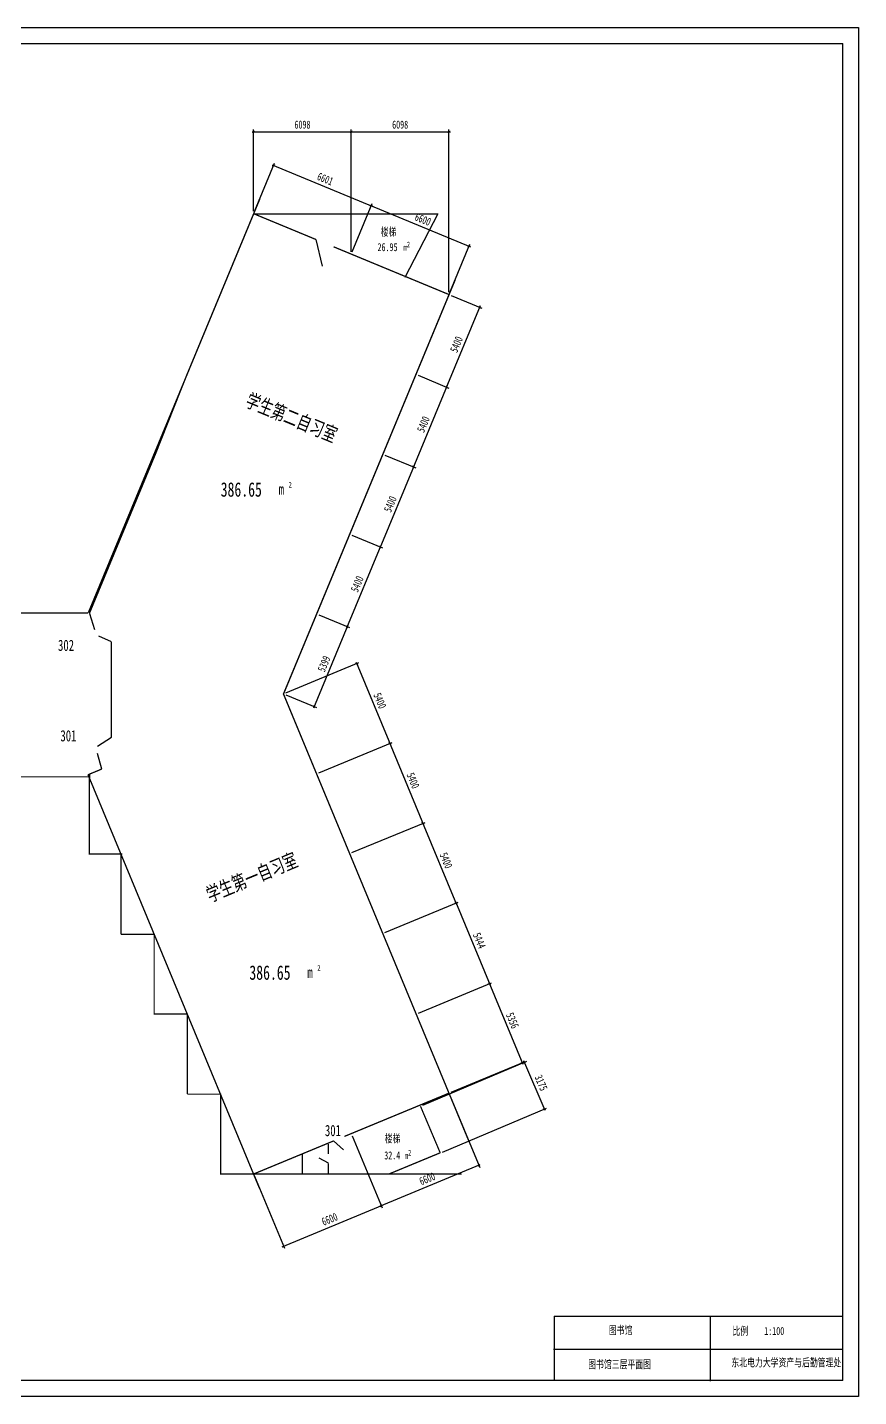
# Model space of a CAD drawing. Extents: x -59120 to 61840, y -74570 to 10966.
# Drawn here: x 9955 to 61840, y -74570 to 10966 of the extents above; entities that cross this region are included whole.
import ezdxf

# ---------------------------------------------------------------- set-up
doc = ezdxf.new("R2010")
doc.units = 0
doc.layers.get('0').update_dxf_attribs({"linetype": 'CONTINUOUS'})
doc.layers.get('DEFPOINTS').update_dxf_attribs({"linetype": 'CONTINUOUS'})
doc.styles.get("Standard").update_dxf_attribs({"font": '', "width": 0.7, "height": 700})
doc.styles.get('Standard').set_extended_font_data('FangSong_GB2312')
doc.dimstyles.get("Standard").update_dxf_attribs({"dimtxt": 0.18, "dimasz": 0.18, "dimexe": 0.18, "dimexo": 0.0625, "dimgap": 0.09, "dimtad": 0, "dimtih": 1, "dimtoh": 1, "dimdec": 4, "dimzin": 0, "dimdsep": 46, "dimtxsty": 'Standard', "dimcen": 0.09, "dimadec": 0, "dimazin": 0, "dimtfac": 1, "dimtdec": 4, "dimtofl": 0, "dimtmove": 0, "dimatfit": 3, "dimfxl": 1, "dimtolj": 1, "dimtzin": 0, "dimarcsym": 0})

# ---------------------------------------------------------------- blocks, each defined once
blk = doc.blocks.new('_ARCHTICK')
at = {"color": 0, "linetype": 'ByBlock', "const_width": 0.15}
blk.add_lwpolyline([(-0.5, -0.5), (0.5, 0.5)], dxfattribs=at)
blk = doc.blocks.new('*D29')
at = {"color": 0, "linetype": 'ByBlock'}
for p, q in [((24133, -534), (25383, 2485)), ((25234, 2384), (31517, -218)), ((30231, -3060), (31482, -41))]:
    blk.add_line(p, q, dxfattribs=at)
at = {"layer": 'DEFPOINTS', "color": 0, "linetype": 'ByBlock'}
for p in [(24076, -672), (31424, -180), (30174, -3198)]:
    blk.add_point(p, dxfattribs=at)
at = {"color": 0, "linetype": 'ByBlock', "xscale": 150, "yscale": 150, "zscale": 150}
for p, rotation in [((25326, 2346), 157.5), ((31424, -180), 337.4999999999999)]:
    blk.add_blockref('_ARCHTICK', p, dxfattribs=dict(at, rotation=rotation))
at = {"color": 0, "linetype": 'ByBlock', "insert": (28547, 1499), "char_height": 500, "attachment_point": 5, "rotation": 337.5}
blk.add_mtext('\\A1;6601', dxfattribs=at)
blk = doc.blocks.new('*D30')
at = {"color": 0, "linetype": 'ByBlock'}
for p, q in [((31332, -142), (37614, -2744)), ((36329, -5586), (37579, -2567))]:
    blk.add_line(p, q, dxfattribs=at)
at = {"layer": 'DEFPOINTS', "color": 0, "linetype": 'ByBlock'}
for p in [(30174, -3198), (37522, -2706), (36272, -5724)]:
    blk.add_point(p, dxfattribs=at)
at = {"color": 0, "linetype": 'ByBlock', "xscale": 150, "yscale": 150, "zscale": 150}
for p, rotation in [((31424, -180), 157.5), ((37522, -2706), 337.4999999999999)]:
    blk.add_blockref('_ARCHTICK', p, dxfattribs=dict(at, rotation=rotation))
at = {"color": 0, "linetype": 'ByBlock', "insert": (34645, -1027), "char_height": 500, "attachment_point": 5, "rotation": 337.5}
blk.add_mtext('\\A1;6600', dxfattribs=at)
blk = doc.blocks.new('*D31')
at = {"color": 0, "linetype": 'ByBlock'}
for p, q in [((23976, 4440), (30274, 4440)), ((24076, -522), (24076, 4590)), ((30174, -3048), (30174, 4590))]:
    blk.add_line(p, q, dxfattribs=at)
at = {"layer": 'DEFPOINTS', "color": 0, "linetype": 'ByBlock'}
for p in [(30174, 4440), (24076, -672), (30174, -3198)]:
    blk.add_point(p, dxfattribs=at)
at = {"color": 0, "linetype": 'ByBlock', "xscale": 150, "yscale": 150, "zscale": 150, "rotation": 180}
blk.add_blockref('_ARCHTICK', (24076, 4440), dxfattribs=at)
at = {"color": 0, "linetype": 'ByBlock', "xscale": 150, "yscale": 150, "zscale": 150}
blk.add_blockref('_ARCHTICK', (30174, 4440), dxfattribs=at)
at = {"color": 0, "linetype": 'ByBlock', "insert": (27125, 4890), "char_height": 500, "attachment_point": 5}
blk.add_mtext('\\A1;6098', dxfattribs=at)
blk = doc.blocks.new('*D32')
at = {"color": 0, "linetype": 'ByBlock'}
for p, q in [((30074, 4440), (36372, 4440)), ((36272, -5574), (36272, 4590))]:
    blk.add_line(p, q, dxfattribs=at)
at = {"layer": 'DEFPOINTS', "color": 0, "linetype": 'ByBlock'}
for p in [(36272, 4440), (30174, -3198), (36272, -5724)]:
    blk.add_point(p, dxfattribs=at)
at = {"color": 0, "linetype": 'ByBlock', "xscale": 150, "yscale": 150, "zscale": 150, "rotation": 180}
blk.add_blockref('_ARCHTICK', (30174, 4440), dxfattribs=at)
at = {"color": 0, "linetype": 'ByBlock', "xscale": 150, "yscale": 150, "zscale": 150}
blk.add_blockref('_ARCHTICK', (36272, 4440), dxfattribs=at)
at = {"color": 0, "linetype": 'ByBlock', "insert": (33223, 4890), "char_height": 500, "attachment_point": 5}
blk.add_mtext('\\A1;6098', dxfattribs=at)
blk = doc.blocks.new('*D33')
at = {"color": 0, "linetype": 'ByBlock'}
for p, q in [((36410, -5782), (38326, -6575)), ((38226, -6425), (36083, -11599)), ((34344, -10770), (36260, -11564))]:
    blk.add_line(p, q, dxfattribs=at)
at = {"layer": 'DEFPOINTS', "color": 0, "linetype": 'ByBlock'}
for p in [(36272, -5724), (34205, -10713), (36121, -11507)]:
    blk.add_point(p, dxfattribs=at)
at = {"color": 0, "linetype": 'ByBlock', "xscale": 150, "yscale": 150, "zscale": 150}
for p, rotation in [((38188, -6518), 67.50000000000017), ((36121, -11507), 247.5000000000001)]:
    blk.add_blockref('_ARCHTICK', p, dxfattribs=dict(at, rotation=rotation))
at = {"color": 0, "linetype": 'ByBlock', "insert": (36739, -8840), "char_height": 500, "attachment_point": 5, "rotation": 67.5}
blk.add_mtext('\\A1;5400', dxfattribs=at)
blk = doc.blocks.new('*D34')
at = {"color": 0, "linetype": 'ByBlock'}
for p, q in [((36160, -11414), (34017, -16588)), ((32277, -15759), (34193, -16553))]:
    blk.add_line(p, q, dxfattribs=at)
at = {"layer": 'DEFPOINTS', "color": 0, "linetype": 'ByBlock'}
for p in [(34205, -10713), (32139, -15702), (34055, -16496)]:
    blk.add_point(p, dxfattribs=at)
at = {"color": 0, "linetype": 'ByBlock', "xscale": 150, "yscale": 150, "zscale": 150}
for p, rotation in [((36121, -11507), 67.50000000000017), ((34055, -16496), 247.5000000000001)]:
    blk.add_blockref('_ARCHTICK', p, dxfattribs=dict(at, rotation=rotation))
at = {"color": 0, "linetype": 'ByBlock', "insert": (34672, -13829), "char_height": 500, "attachment_point": 5, "rotation": 67.5}
blk.add_mtext('\\A1;5400', dxfattribs=at)
blk = doc.blocks.new('*D35')
at = {"color": 0, "linetype": 'ByBlock'}
for p, q in [((34093, -16403), (31950, -21577)), ((30211, -20748), (32127, -21542))]:
    blk.add_line(p, q, dxfattribs=at)
at = {"layer": 'DEFPOINTS', "color": 0, "linetype": 'ByBlock'}
for p in [(32139, -15702), (30072, -20691), (31988, -21485)]:
    blk.add_point(p, dxfattribs=at)
at = {"color": 0, "linetype": 'ByBlock', "xscale": 150, "yscale": 150, "zscale": 150}
for p, rotation in [((34055, -16496), 67.50000000000017), ((31988, -21485), 247.5000000000001)]:
    blk.add_blockref('_ARCHTICK', p, dxfattribs=dict(at, rotation=rotation))
at = {"color": 0, "linetype": 'ByBlock', "insert": (32606, -18818), "char_height": 500, "attachment_point": 5, "rotation": 67.5}
blk.add_mtext('\\A1;5400', dxfattribs=at)
blk = doc.blocks.new('*D36')
at = {"color": 0, "linetype": 'ByBlock'}
for p, q in [((32027, -21392), (29884, -26566)), ((28144, -25737), (30060, -26531))]:
    blk.add_line(p, q, dxfattribs=at)
at = {"layer": 'DEFPOINTS', "color": 0, "linetype": 'ByBlock'}
for p in [(30072, -20691), (28006, -25680), (29922, -26474)]:
    blk.add_point(p, dxfattribs=at)
at = {"color": 0, "linetype": 'ByBlock', "xscale": 150, "yscale": 150, "zscale": 150}
for p, rotation in [((31988, -21485), 67.50000000000017), ((29922, -26474), 247.5000000000001)]:
    blk.add_blockref('_ARCHTICK', p, dxfattribs=dict(at, rotation=rotation))
at = {"color": 0, "linetype": 'ByBlock', "insert": (30539, -23807), "char_height": 500, "attachment_point": 5, "rotation": 67.5}
blk.add_mtext('\\A1;5400', dxfattribs=at)
blk = doc.blocks.new('*D37')
at = {"color": 0, "linetype": 'ByBlock'}
for p, q in [((29960, -26381), (27817, -31554)), ((26078, -30726), (27994, -31519))]:
    blk.add_line(p, q, dxfattribs=at)
at = {"layer": 'DEFPOINTS', "color": 0, "linetype": 'ByBlock'}
for p in [(28006, -25680), (25939, -30668), (27856, -31462)]:
    blk.add_point(p, dxfattribs=at)
at = {"color": 0, "linetype": 'ByBlock', "xscale": 150, "yscale": 150, "zscale": 150}
for p, rotation in [((29922, -26474), 67.50000000000017), ((27856, -31462), 247.5000000000001)]:
    blk.add_blockref('_ARCHTICK', p, dxfattribs=dict(at, rotation=rotation))
at = {"color": 0, "linetype": 'ByBlock', "insert": (28473, -28796), "char_height": 500, "attachment_point": 5, "rotation": 67.5}
blk.add_mtext('\\A1;5399', dxfattribs=at)
blk = doc.blocks.new('*D38')
at = {"color": 0, "linetype": 'ByBlock'}
for p, q in [((26078, -30611), (30649, -28717)), ((30472, -28682), (32615, -33856)), ((28144, -35599), (32716, -33706))]:
    blk.add_line(p, q, dxfattribs=at)
at = {"layer": 'DEFPOINTS', "color": 0, "linetype": 'ByBlock'}
for p in [(25939, -30668), (32577, -33763), (28006, -35657)]:
    blk.add_point(p, dxfattribs=at)
at = {"color": 0, "linetype": 'ByBlock', "xscale": 150, "yscale": 150, "zscale": 150}
for p, rotation in [((30510, -28774), 112.5000000000001), ((32577, -33763), 292.5000000000001)]:
    blk.add_blockref('_ARCHTICK', p, dxfattribs=dict(at, rotation=rotation))
at = {"color": 0, "linetype": 'ByBlock', "insert": (31959, -31097), "char_height": 500, "attachment_point": 5, "rotation": 292.5}
blk.add_mtext('\\A1;5400', dxfattribs=at)
blk = doc.blocks.new('*D39')
at = {"color": 0, "linetype": 'ByBlock'}
for p, q in [((32539, -33671), (34682, -38845)), ((30211, -40588), (34782, -38695))]:
    blk.add_line(p, q, dxfattribs=at)
at = {"layer": 'DEFPOINTS', "color": 0, "linetype": 'ByBlock'}
for p in [(28006, -35657), (34643, -38752), (30072, -40646)]:
    blk.add_point(p, dxfattribs=at)
at = {"color": 0, "linetype": 'ByBlock', "xscale": 150, "yscale": 150, "zscale": 150}
for p, rotation in [((32577, -33763), 112.5000000000001), ((34643, -38752), 292.5000000000001)]:
    blk.add_blockref('_ARCHTICK', p, dxfattribs=dict(at, rotation=rotation))
at = {"color": 0, "linetype": 'ByBlock', "insert": (34026, -36086), "char_height": 500, "attachment_point": 5, "rotation": 292.5}
blk.add_mtext('\\A1;5400', dxfattribs=at)
blk = doc.blocks.new('*D40')
at = {"color": 0, "linetype": 'ByBlock'}
for p, q in [((34605, -38660), (36748, -43834)), ((32277, -45577), (36849, -43684))]:
    blk.add_line(p, q, dxfattribs=at)
at = {"layer": 'DEFPOINTS', "color": 0, "linetype": 'ByBlock'}
for p in [(30072, -40646), (36710, -43741), (32139, -45635)]:
    blk.add_point(p, dxfattribs=at)
at = {"color": 0, "linetype": 'ByBlock', "xscale": 150, "yscale": 150, "zscale": 150}
for p, rotation in [((34643, -38752), 112.5000000000001), ((36710, -43741), 292.5000000000001)]:
    blk.add_blockref('_ARCHTICK', p, dxfattribs=dict(at, rotation=rotation))
at = {"color": 0, "linetype": 'ByBlock', "insert": (36092, -41075), "char_height": 500, "attachment_point": 5, "rotation": 292.5}
blk.add_mtext('\\A1;5400', dxfattribs=at)
blk = doc.blocks.new('*D41')
at = {"color": 0, "linetype": 'ByBlock'}
for p, q in [((36672, -43649), (38832, -48863)), ((34361, -50607), (38932, -48714))]:
    blk.add_line(p, q, dxfattribs=at)
at = {"layer": 'DEFPOINTS', "color": 0, "linetype": 'ByBlock'}
for p in [(32139, -45635), (38793, -48771), (34222, -50664)]:
    blk.add_point(p, dxfattribs=at)
at = {"color": 0, "linetype": 'ByBlock', "xscale": 150, "yscale": 150, "zscale": 150}
for p, rotation in [((36710, -43741), 112.5000000000001), ((38793, -48771), 292.5000000000001)]:
    blk.add_blockref('_ARCHTICK', p, dxfattribs=dict(at, rotation=rotation))
at = {"color": 0, "linetype": 'ByBlock', "insert": (38167, -46084), "char_height": 500, "attachment_point": 5, "rotation": 292.5}
blk.add_mtext('\\A1;5444', dxfattribs=at)
blk = doc.blocks.new('*D42')
at = {"color": 0, "linetype": 'ByBlock'}
for p, q in [((38755, -48679), (40881, -53812)), ((36410, -55555), (40981, -53662))]:
    blk.add_line(p, q, dxfattribs=at)
at = {"layer": 'DEFPOINTS', "color": 0, "linetype": 'ByBlock'}
for p in [(34222, -50664), (40843, -53719), (36272, -55613)]:
    blk.add_point(p, dxfattribs=at)
at = {"color": 0, "linetype": 'ByBlock', "xscale": 150, "yscale": 150, "zscale": 150}
for p, rotation in [((38793, -48771), 112.5000000000001), ((40843, -53719), 292.5000000000001)]:
    blk.add_blockref('_ARCHTICK', p, dxfattribs=dict(at, rotation=rotation))
at = {"color": 0, "linetype": 'ByBlock', "insert": (40234, -51073), "char_height": 500, "attachment_point": 5, "rotation": 292.5}
blk.add_mtext('\\A1;5356', dxfattribs=at)
blk = doc.blocks.new('*D43')
at = {"color": 0, "linetype": 'ByBlock'}
for p, q in [((34630, -56370), (41127, -53621)), ((42265, -56696), (40950, -53588)), ((35867, -59294), (42364, -56545))]:
    blk.add_line(p, q, dxfattribs=at)
at = {"layer": 'DEFPOINTS', "color": 0, "linetype": 'ByBlock'}
for p in [(40989, -53680), (34492, -56429), (35729, -59353)]:
    blk.add_point(p, dxfattribs=at)
at = {"color": 0, "linetype": 'ByBlock', "xscale": 150, "yscale": 150, "zscale": 150}
for p, rotation in [((40989, -53680), 112.9319791929562), ((42226, -56604), 292.9319791929562)]:
    blk.add_blockref('_ARCHTICK', p, dxfattribs=dict(at, rotation=rotation))
at = {"color": 0, "linetype": 'ByBlock', "insert": (42022, -54966), "char_height": 500, "attachment_point": 5, "rotation": 292.93198}
blk.add_mtext('\\A1;3175', dxfattribs=at)
blk = doc.blocks.new('*D44')
at = {"color": 0, "linetype": 'ByBlock'}
for p, q in [((30231, -58277), (32096, -62777)), ((24134, -60803), (25998, -65303)), ((25848, -65203), (32131, -62601))]:
    blk.add_line(p, q, dxfattribs=at)
at = {"layer": 'DEFPOINTS', "color": 0, "linetype": 'ByBlock'}
for p in [(30174, -58138), (24076, -60664), (32038, -62639)]:
    blk.add_point(p, dxfattribs=at)
at = {"color": 0, "linetype": 'ByBlock', "xscale": 150, "yscale": 150, "zscale": 150}
for p, rotation in [((32038, -62639), 22.50000000000002), ((25941, -65165), 202.5000000000001)]:
    blk.add_blockref('_ARCHTICK', p, dxfattribs=dict(at, rotation=rotation))
at = {"color": 0, "linetype": 'ByBlock', "insert": (28817, -63486), "char_height": 500, "attachment_point": 5, "rotation": 22.5}
blk.add_mtext('\\A1;6600', dxfattribs=at)
blk = doc.blocks.new('*D45')
at = {"color": 0, "linetype": 'ByBlock'}
for p, q in [((36351, -55805), (38193, -60252)), ((31946, -62677), (38228, -60075))]:
    blk.add_line(p, q, dxfattribs=at)
at = {"layer": 'DEFPOINTS', "color": 0, "linetype": 'ByBlock'}
for p in [(36294, -55666), (30174, -58138), (38136, -60113)]:
    blk.add_point(p, dxfattribs=at)
at = {"color": 0, "linetype": 'ByBlock', "xscale": 150, "yscale": 150, "zscale": 150}
for p, rotation in [((38136, -60113), 22.50000000000002), ((32038, -62639), 202.5000000000001)]:
    blk.add_blockref('_ARCHTICK', p, dxfattribs=dict(at, rotation=rotation))
at = {"color": 0, "linetype": 'ByBlock', "insert": (34915, -60960), "char_height": 500, "attachment_point": 5, "rotation": 22.5}
blk.add_mtext('\\A1;6600', dxfattribs=at)

msp = doc.modelspace()

# ---------------------------------------------------------------- linework, layer by layer
for p, q in [((-59120, 10966), (61840, 10966)), ((61840, 10966), (61840, -74570)), ((-56620, 9966), (60840, 9966)), ((60840, 9966), (60840, -73570)), ((24443.3, 212.8), (13744, -25617.4)), ((24075.8, -672.4), (35580, -672.4)), ((35580, -672.4), (33510, -4650)), ((27958.6, -2280.7), (28360, -3960)), ((36638.5, -4838.6), (25939.2, -30668.9)), ((13823.3, -25650.3), (14150, -26650)), ((15200, -27420), (14410, -27060)), ((37508.9, -58599.6), (25939.2, -30667.9)), ((15200, -33390), (14330, -33950)), ((14592.9, -35367.7), (14330, -34390)), ((24443.3, -61549.6), (13744, -35719.3)), ((13823.3, -35686.5), (13823.3, -36160)), ((29060, -58599.8), (29690, -59150)), ((28740, -59990), (28160, -59670)), ((37042.5, -60664.4), (22010.6, -60664.4)), ((60840, -69570), (42840, -69570)), ((42840, -69570), (42840, -73570)), ((52580, -69530), (52580, -73610)), ((42800, -71600), (60870, -71600)), ((60840, -73570), (-56620, -73570)), ((61840, -74570), (-59120, -74570))]:
    msp.add_line(p, q)
for points, const_width in [([(60840, 9966), (60840, -73570), (-56620, -73570), (-56620, 9966), (60840, 9966)], 60), ([(24075.8, -674.4), (22009.3, -5661.3), (19934.5, -10672.4), (17956.3, -15672.4), (15889.8, -20661.3), (13823.3, -25650.3)], 80), ([(24075.8, -672.4), (27958.6, -2280.7)], 80), ([(29064.9, -2739), (30174.1, -3198.4), (36271.7, -5724.1)], 80), ([(25939.2, -30668.9), (28005.7, -25679.9), (30072.2, -20691), (32138.7, -15702), (34222.1, -10672.4), (36271.7, -5724.1)], 80), ([(13743.3, -25617.1), (8645.8, -25617.1), (8645.8, -22617.4)], 80), ([(15200, -27420), (15200, -30720)], 80), ([(15200, -30090), (15200, -33390)], 80), ([(25939.2, -30667.9), (28005.7, -35656.9), (30072.2, -40645.8), (32138.7, -45634.8), (34222.1, -50664.4), (36271.7, -55612.7)], 80), ([(13823.3, -35860), (-13310.8, -35860)], 60), ([(13743.3, -35719.6), (14592.9, -35367.7)], 80), ([(15889.8, -40675.4), (13823.8, -40675.4), (13823.3, -35686.5)], 80), ([(15796.9, -40675.4), (15796.9, -45697.4)], 80), ([(19934.5, -50664.4), (17868.5, -50664.4), (17868.5, -45697.4), (15802.5, -45697.4)], 80), ([(19934.5, -50664.4), (19934.5, -55675.4)], 80), ([(29740, -58318.2), (30174.1, -58138.4), (36271.7, -55612.7)], 80), ([(24076.6, -60664.4), (22010.6, -60664.4), (22010.6, -55675.4), (19944.6, -55675.4)], 80), ([(24075.8, -60664.4), (29060, -58599.8)], 80), ([(28740, -58780), (28740, -59410)], 80), ([(27124.9, -59401.4), (27124.9, -60620)], 80), ([(32524, -60664.4), (35723, -59339.3)], 80), ([(32524, -60664.4), (24075.8, -60664.4)], 80), ([(28740, -59990), (28740, -60620)], 80), ([(60840, -69570), (42840, -69570), (42840, -73570)], 60)]:
    msp.add_lwpolyline(points, dxfattribs=dict(const_width=const_width))
msp.add_lwpolyline([(35728.7, -59352.7, 80, 80, 0), (34491.5, -56428.6, 80, 80, 0)], format="xyseb")

# ---------------------------------------------------------------- texts
at = {"attachment_point": 1}
for s, insert, char_height, width in [('楼梯 ', (32010, -1560), 500, 1700), ('26.95', (31810, -2510), 500, 11520), ('2', (33640, -2420), 350, 6520), ('m', (33420, -2580), 400, 11850), ('386.65', (22020, -17450), 900, 11520), ('m', (25637.1, -17530), 700, 11850), ('2', (26260, -17430), 350, 6520), ('302', (11867.6, -27285.3), 700, 4010), ('301', (12017.6, -32935.3), 700, 4010), ('386.65', (23810, -47630), 900, 11520), ('m', (27427.1, -47710), 700, 11850), ('2', (28050, -47610), 350, 6520), ('301', (28527.6, -57595.3), 700, 4010), ('楼梯', (32260, -58200), 500, 2420), ('32.4', (32230, -59250), 500, 11520), ('m', (33500, -59320), 400, 11850), ('2', (33720, -59160), 350, 6520), ('      图书馆', (44750, -70170), 500, 6170), ('比例    1:100', (53970, -70220), 500, 5870), ('图书馆三层平面图', (44960, -72300), 500, 7950), ('东北电力大学资产与后勤管理处', (53900, -72190), 500, 7543.631)]:
    msp.add_mtext(s, dxfattribs=dict(at, insert=insert, char_height=char_height, width=width))
at = {"char_height": 900, "attachment_point": 1}
for s, insert, width, rotation in [('{\\fPMingLiU|b0|i0|c136|p18;学\\fGulim|b0|i0|c134|p34;生第二自\\fPMingLiU|b0|i0|c134|p18;习\\fGulim|b0|i0|c134|p34;室}', (23840, -11840), 19200, 337.5), ('{\\fPMingLiU|b0|i0|c136|p18;学\\fGulim|b0|i0|c134|p34;生第一自\\fPMingLiU|b0|i0|c134|p18;习\\fGulim|b0|i0|c134|p34;室}', (21011.3, -42858.7), 12288.714, 22.5)]:
    msp.add_mtext(s, dxfattribs=dict(at, insert=insert, width=width, rotation=rotation))

# ---------------------------------------------------------------- dimensions: what is measured, and where the dimension line sits
for base, p1, p2, override, picture, middle in [((30174.1, 4440), (24075.8, -672.4), (30174.1, -3198.4), {"dimtxt": 500, "dimasz": 150, "dimexe": 150, "dimexo": 150, "dimgap": 200, "dimtad": 1, "dimtih": 0, "dimtoh": 0, "dimdec": 0, "dimzin": 8, "dimlunit": 5, "dimblk1": 'ARCHTICK', "dimblk2": 'ARCHTICK', "dimsah": 1, "dimcen": 2.5, "dimdle": 100, "dimtdec": 0, "dimtofl": 1}, '*D31', (27124.9, 4890)), ((36271.7, 4440), (30174.1, -3198.4), (36271.7, -5724.1), {"dimtxt": 500, "dimasz": 150, "dimexe": 150, "dimexo": 150, "dimgap": 200, "dimtad": 1, "dimtih": 0, "dimtoh": 0, "dimdec": 0, "dimzin": 8, "dimlunit": 5, "dimblk1": 'ARCHTICK', "dimblk2": 'ARCHTICK', "dimsah": 1, "dimcen": 2.5, "dimdle": 100, "dimse1": 1, "dimtdec": 0, "dimtofl": 1, "dimtmove": 1}, '*D32', (33222.9, 4890))]:
    dim = msp.add_linear_dim(base=base, p1=p1, p2=p2, dimstyle='Standard', override=override)
    dim.commit()
    dim.dimension.update_dxf_attribs({"geometry": picture, "text_midpoint": middle})
for p1, p2, distance, picture, middle in [((24075.8, -672.4), (30174.1, -3198.4), 3267.2, '*D29', (28547.4, 1498.8)), ((36271.7, -5724.1), (34205.2, -10713.1), 2074, '*D33', (36738.8, -8840.1)), ((25939.2, -30667.9), (28005.7, -35656.9), 4947.9, '*D38', (31959.5, -31096.7)), ((35728.7, -59352.7), (34491.5, -56428.6), -7055.1, '*D43', (42022, -54966.4)), ((24076.5, -60664.1), (30174.1, -58138.4), -4871.3, '*D44', (28817.3, -63486))]:
    dim = msp.add_aligned_dim(p1=p1, p2=p2, distance=distance, dimstyle='Standard', override={"dimtxt": 500, "dimasz": 150, "dimexe": 150, "dimexo": 150, "dimgap": 200, "dimtad": 1, "dimtih": 0, "dimtoh": 0, "dimdec": 0, "dimzin": 8, "dimlunit": 5, "dimblk1": 'ARCHTICK', "dimblk2": 'ARCHTICK', "dimsah": 1, "dimcen": 2.5, "dimdle": 100, "dimtdec": 0, "dimtofl": 1})
    dim.commit()
    dim.dimension.update_dxf_attribs({"geometry": picture, "text_midpoint": middle})
for base, p1, p2, angle, picture, middle in [((37522, -2705.6), (30174.1, -3198.4), (36271.7, -5724.1), 337.5, '*D30', (34645.4, -1027)), ((34054.9, -16495.7), (34205.2, -10713.1), (32138.7, -15702), 67.5, '*D34', (34672.4, -13829)), ((31988.4, -21484.6), (32138.7, -15702), (30072.2, -20691), 67.5, '*D35', (32605.9, -18818)), ((29921.9, -26473.6), (30072.2, -20691), (28005.7, -25679.9), 67.5, '*D36', (30539.4, -23806.9)), ((27855.5784, -31462.0787), (28005.7326, -25679.9045), (25939.4357, -30668.3864), 67.5, '*D37', (28472.981, -28795.6302)), ((34643.4, -38752.4), (28005.7, -35656.9), (30072.2, -40645.8), 292.5, '*D39', (34025.9, -36085.7)), ((36709.9, -43741.3), (30072.2, -40645.8), (32138.7, -45634.8), 292.5, '*D40', (36092.4, -41074.6)), ((38793.3, -48770.9), (32138.7, -45634.8), (34222.1, -50664.4), 292.5, '*D41', (38167.3, -46083.9)), ((40842.9, -53719.2), (34222.1, -50664.4), (36271.7, -55612.7), 292.5, '*D42', (40233.8, -51072.9)), ((38135.9, -60113.2), (30174.1, -58138.4), (36293.8, -55666.1), 22.5, '*D45', (34914.9, -60960.3))]:
    dim = msp.add_linear_dim(base=base, p1=p1, p2=p2, angle=angle, dimstyle='Standard', override={"dimtxt": 500, "dimasz": 150, "dimexe": 150, "dimexo": 150, "dimgap": 200, "dimtad": 1, "dimtih": 0, "dimtoh": 0, "dimdec": 0, "dimzin": 8, "dimlunit": 5, "dimblk1": 'ARCHTICK', "dimblk2": 'ARCHTICK', "dimsah": 1, "dimcen": 2.5, "dimdle": 100, "dimse1": 1, "dimtdec": 0, "dimtofl": 1, "dimtmove": 1})
    dim.commit()
    dim.dimension.update_dxf_attribs({"geometry": picture, "text_midpoint": middle})

doc.saveas('drawing.dxf')
